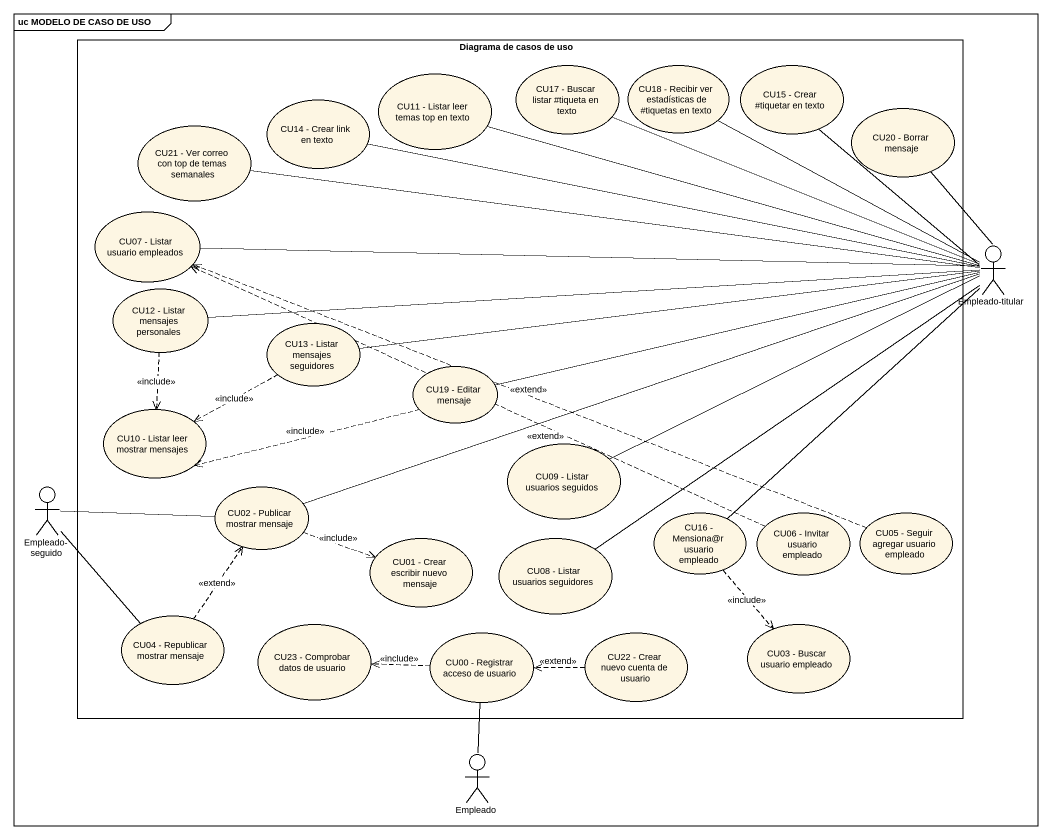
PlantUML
@startuml
mainframe uc MODELO DE CASO DE USO
rectangle "Diagrama de casos de uso" as Diagrama_de_casos_de_uso {
  usecase "CU11 - Listar leer temas top en texto" as CU11_Listar_leer_temas_top
  usecase "CU17 - Buscar listar #tiqueta en texto" as CU17_Buscar_listar_tiqueta
  usecase "CU18 - Recibir ver estadísticas de #tiquetas en texto" as CU18_Recibir_ver
  usecase "CU15 - Crear #tiquetar en texto" as CU15_Crear_tiquetar_en_texto
  usecase "CU21 - Ver correo con top de temas semanales" as CU21_Ver_correo_con_top_de
  usecase "CU14 - Crear link en texto" as CU14_Crear_link_en_texto
  usecase "CU20 - Borrar mensaje" as CU20_Borrar_mensaje
  usecase "CU07 - Listar usuario empleados" as CU07_Listar_usuario
  usecase "CU12 - Listar mensajes personales" as CU12_Listar_mensajes
  usecase "CU13 - Listar mensajes seguidores" as CU13_Listar_mensajes
  usecase "CU19 - Editar mensaje" as CU19_Editar_mensaje
  usecase "CU10 - Listar leer mostrar mensajes" as CU10_Listar_leer_mostrar
  usecase "CU09 - Listar usuarios seguidos" as CU09_Listar_usuarios
  usecase "CU02 - Publicar mostrar mensaje" as CU02_Publicar_mostrar
  usecase "CU16 - Mensiona@r usuario empleado" as CU16_Mensiona_r_usuario
  usecase "CU06 - Invitar usuario empleado" as CU06_Invitar_usuario
  usecase "CU05 - Seguir agregar usuario empleado" as CU05_Seguir_agregar_usuario
  usecase "CU01 - Crear escribir nuevo mensaje" as CU01_Crear_escribir_nuevo
  usecase "CU08 - Listar usuarios seguidores" as CU08_Listar_usuarios
  usecase "CU04 - Republicar mostrar mensaje" as CU04_Republicar_mostrar
  usecase "CU23 - Comprobar datos de usuario" as CU23_Comprobar_datos_de
  usecase "CU00 - Registrar acceso de usuario" as CU00_Registrar_acceso_de
  usecase "CU22 - Crear nuevo cuenta de usuario" as CU22_Crear_nuevo_cuenta_de
  usecase "CU03 - Buscar usuario empleado" as CU03_Buscar_usuario_empleado
}
actor "Empleado-titular" as Empleado_titular
actor "Empleado-seguido" as Empleado_seguido
actor Empleado
Empleado_titular -left- CU11_Listar_leer_temas_top
Empleado_titular -left- CU17_Buscar_listar_tiqueta
Empleado_titular -up- CU18_Recibir_ver
Empleado_titular -up- CU15_Crear_tiquetar_en_texto
Empleado_titular -left- CU21_Ver_correo_con_top_de
Empleado_titular -left- CU14_Crear_link_en_texto
Empleado_titular -up- CU20_Borrar_mensaje
Empleado_titular -left- CU07_Listar_usuario
Empleado_titular -left- CU12_Listar_mensajes
Empleado_titular -left- CU13_Listar_mensajes
Empleado_titular -left- CU19_Editar_mensaje
Empleado_titular -left- CU09_Listar_usuarios
Empleado_titular -left- CU02_Publicar_mostrar
Empleado_titular -- CU16_Mensiona_r_usuario
Empleado_titular -- CU08_Listar_usuarios
CU12_Listar_mensajes ..> CU10_Listar_leer_mostrar : <<include>>
CU13_Listar_mensajes .left.> CU10_Listar_leer_mostrar : <<include>>
CU19_Editar_mensaje .left.> CU10_Listar_leer_mostrar : <<include>>
Empleado_seguido -right- CU02_Publicar_mostrar
Empleado_seguido -- CU04_Republicar_mostrar
CU02_Publicar_mostrar .right.> CU01_Crear_escribir_nuevo : <<include>>
CU16_Mensiona_r_usuario ..> CU03_Buscar_usuario_empleado : <<include>>
CU06_Invitar_usuario .left.> CU07_Listar_usuario : <<extend>>
CU05_Seguir_agregar_usuario .left.> CU07_Listar_usuario : <<extend>>
CU04_Republicar_mostrar .up.> CU02_Publicar_mostrar : <<extend>>
CU00_Registrar_acceso_de .left.> CU23_Comprobar_datos_de : <<include>>
CU22_Crear_nuevo_cuenta_de .left.> CU00_Registrar_acceso_de : <<extend>>
Empleado -up- CU00_Registrar_acceso_de
@enduml
